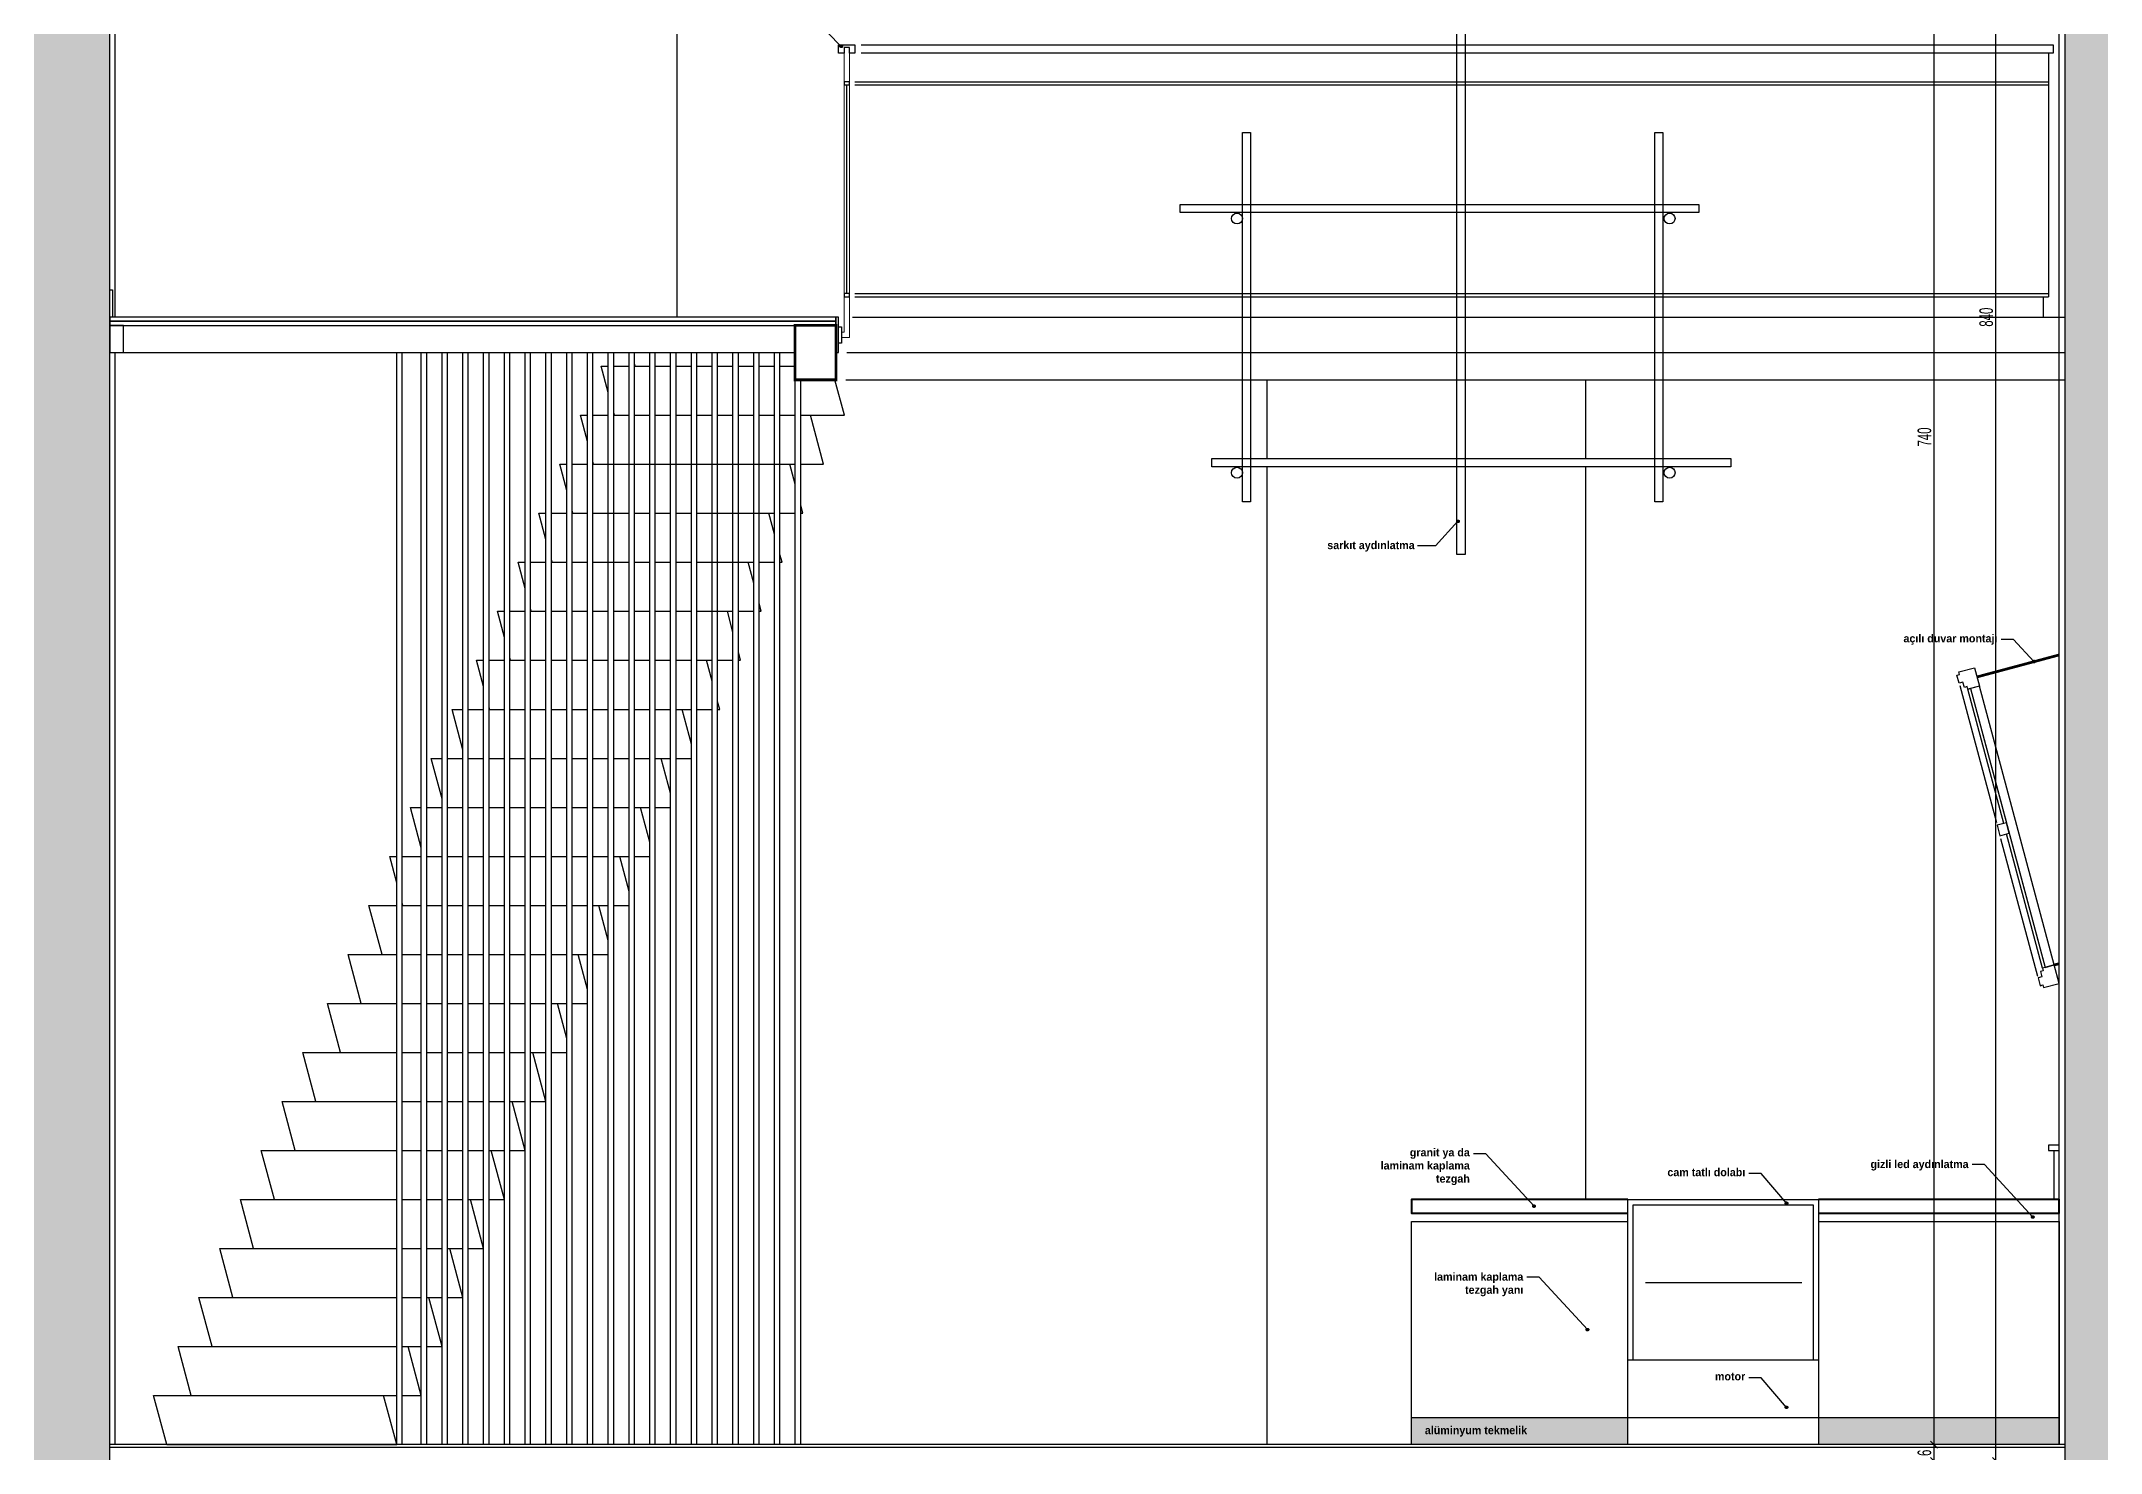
# Model space of a CAD drawing. Header units: millimetres. Extents: x 933584 to 974011, y 4545988 to 4553664.
# Drawn here: x 944203 to 944958, y 4547022 to 4547540 of the extents above; entities that cross this region are included whole.
import ezdxf

# ---------------------------------------------------------------- set-up
doc = ezdxf.new("R2010")
doc.units = ezdxf.units.MM
doc.header["$PDMODE"] = 35
for name, pattern in [('( Hidden )', [0.375, 0.25, -0.125]), ('568_AVN_KES_01$0$HIDDEN', [0.375, 0.25, -0.125]), ('HIDDEN', [9.525, 6.35, -3.175])]:
    doc.linetypes.add(name, pattern=pattern)
doc.layers.get('0').update_dxf_attribs({"color": 255})
doc.layers.get('Defpoints').update_dxf_attribs({"color": 8})
for name, color, linetype in [('0-DMS-50', 143, 'Continuous'), ('0-HSL-HTC', 253, 'Continuous'), ('0-HSL-HTC_200', 1, 'Continuous'), ('0-HSL-SLD', 252, 'Continuous'), ('0-LNS-SLN', 6, 'Continuous'), ('0-LNS-SPL', 13, '568_AVN_KES_01$0$HIDDEN'), ('0-LNS-VLF', 11, 'Continuous'), ('2-SPS-RCN', 2, 'Continuous'), ('2-SPS-STC', 3, 'Continuous')]:
    doc.layers.add(name, color=color, linetype=linetype)
doc.layers.add('2-SPS-IBW', color=5, linetype='Continuous', lineweight=40)
doc.layers.add('568_AVN_KES_01$0$2-SPS-ALC', color=3, linetype='Continuous', lineweight=13)
doc.styles.add('Century Gothic_B_3', font='GOTHICB.TTF', dxfattribs={"height": 4})
doc.styles.add('dim_romans_50', font='swissl.ttf', dxfattribs={"width": 0.6, "height": 5})
doc.dimstyles.new('ONK_dim 1_50', dxfattribs={"dimscale": 5, "dimtxt": 4, "dimasz": 0.5, "dimexe": 0.5, "dimexo": 0.5, "dimgap": 0.2, "dimtad": 1, "dimdec": 1, "dimrnd": 0.5, "dimzin": 9, "dimtxsty": 'dim_romans_50', "dimblk": 'OBLIQUE', "dimcen": 1, "dimclre": 256, "dimclrt": 256, "dimazin": 2, "dimtfac": 1, "dimtdec": 1, "dimtix": 1, "dimtmove": 2, "dimatfit": 3, "dimldrblk": 'OBLIQUE', "dimfxl": 3, "dimfxlon": 1, "dimarcsym": 0})

# ---------------------------------------------------------------- blocks, each defined once
blk = doc.blocks.new('_Oblique')
at = {"color": 0, "linetype": 'ByBlock', "lineweight": -2}
blk.add_line((-0.5, -0.5), (0.5, 0.5), dxfattribs=at)
blk = doc.blocks.new('*D3102')
at = {"layer": '0-DMS-50', "lineweight": -2}
for p, q in [((944934.93, 4547858.78), (944917.43, 4547858.78)), ((944934.93, 4547018.78), (944917.43, 4547018.78))]:
    blk.add_line(p, q, dxfattribs=at)
at = {"layer": '0-DMS-50', "color": 0, "lineweight": -2}
blk.add_line((944919.93, 4547018.78), (944919.93, 4547858.78), dxfattribs=at)
at = {"layer": 'Defpoints', "color": 0}
for p in [(944919.93, 4547858.78), (944945.23, 4547858.78), (944945.23, 4547018.78)]:
    blk.add_point(p, dxfattribs=at)
at = {"layer": '0-DMS-50', "color": 0, "linetype": 'ByBlock', "lineweight": -2, "xscale": 2.5, "yscale": 2.5, "zscale": 2.5}
for p, rotation in [((944919.93, 4547858.78), 90), ((944919.93, 4547018.78), 270)]:
    blk.add_blockref('_Oblique', p, dxfattribs=dict(at, rotation=rotation))
at = {"layer": '0-DMS-50', "insert": (944916.43, 4547438.78), "char_height": 5, "attachment_point": 5, "rotation": 90, "style": 'dim_romans_50'}
blk.add_mtext('840', dxfattribs=at)
blk = doc.blocks.new('*D3107')
at = {"layer": '0-DMS-50', "color": 0, "lineweight": -2}
blk.add_line((944897.25, 4547018.78), (944897.25, 4547024.78), dxfattribs=at)
at = {"layer": '0-DMS-50', "lineweight": -2}
for p, q in [((944899.75, 4547024.78), (944899.75, 4547024.78)), ((944899.75, 4547018.78), (944899.75, 4547018.78))]:
    blk.add_line(p, q, dxfattribs=at)
at = {"layer": 'Defpoints', "color": 0}
for p in [(944897.25, 4547024.78), (944897.25, 4547024.78), (944897.25, 4547018.78)]:
    blk.add_point(p, dxfattribs=at)
at = {"layer": '0-DMS-50', "color": 0, "linetype": 'ByBlock', "lineweight": -2, "xscale": 2.5, "yscale": 2.5, "zscale": 2.5}
for p, rotation in [((944897.25, 4547024.78), 90), ((944897.25, 4547018.78), 270)]:
    blk.add_blockref('_Oblique', p, dxfattribs=dict(at, rotation=rotation))
at = {"layer": '0-DMS-50', "insert": (944893.75, 4547021.78), "char_height": 5, "attachment_point": 5, "rotation": 90, "style": 'dim_romans_50'}
blk.add_mtext('6', dxfattribs=at)
blk = doc.blocks.new('*D3108')
at = {"layer": '0-DMS-50', "color": 0, "lineweight": -2}
blk.add_line((944897.25, 4547024.78), (944897.25, 4547764.78), dxfattribs=at)
at = {"layer": '0-DMS-50', "lineweight": -2}
for p, q in [((944899.75, 4547764.78), (944899.75, 4547764.78)), ((944899.75, 4547024.78), (944899.75, 4547024.78))]:
    blk.add_line(p, q, dxfattribs=at)
at = {"layer": 'Defpoints', "color": 0}
for p in [(944897.25, 4547764.78), (944897.25, 4547764.78), (944897.25, 4547024.78)]:
    blk.add_point(p, dxfattribs=at)
at = {"layer": '0-DMS-50', "color": 0, "linetype": 'ByBlock', "lineweight": -2, "xscale": 2.5, "yscale": 2.5, "zscale": 2.5}
for p, rotation in [((944897.25, 4547764.78), 90), ((944897.25, 4547024.78), 270)]:
    blk.add_blockref('_Oblique', p, dxfattribs=dict(at, rotation=rotation))
at = {"layer": '0-DMS-50', "insert": (944893.75, 4547394.78), "char_height": 5, "attachment_point": 5, "rotation": 90, "style": 'dim_romans_50'}
blk.add_mtext('740', dxfattribs=at)

msp = doc.modelspace()

# ---------------------------------------------------------------- hatches: boundary and pattern name
at = {"layer": '0-HSL-HTC'}
h = msp.add_hatch(dxfattribs=at)
h.set_pattern_fill('GOST_GLASS', color=256, scale=0.3)
h.set_pattern_definition([(45, (-24390.1832, -5190.9862), (2.5455844123, 0), [1.5, -2.1]), (45, (-24389.5468, -5190.9862), (2.5455844123, 0), [0.6, -3]), (45, (-24390.1832, -5190.3498), (2.5455844123, 0), [0.6, -3])])
h.paths.add_polyline_path([(944784.85, 4547024.78), (944705.47, 4547024.78), (944705.47, 4547034.78), (944784.85, 4547034.78)])
h.paths.add_polyline_path([(944854.85, 4547034.78), (944854.85, 4547024.78), (944943.23, 4547024.78), (944943.23, 4547034.78)])
at = {"layer": '0-HSL-HTC_200'}
h = msp.add_hatch(dxfattribs=at)
h.set_pattern_fill('ANSI33', color=256)
h.set_pattern_definition([(45, (946624.9096, 4556812.099), (-4.490128, 4.490128), []), (45, (946629.4, 4556812.099), (-4.490128, 4.490128), [3.175, -1.5875])])
h.paths.add_polyline_path([(945005.32, 4546594.78), (945005.32, 4546998.78), (945169.34, 4546998.78), (945169.34, 4547018.78), (945005.32, 4547018.78), (945005.32, 4547838.78), (945169.34, 4547838.78), (945169.34, 4547858.78), (943447.39, 4547858.78), (943447.39, 4547838.78), (943626.3, 4547838.78), (943626.3, 4547788.78), (943686.3, 4547788.78), (943686.3, 4547838.78), (944174.6, 4547838.78), (944174.6, 4547018.78), (943447.39, 4547018.78), (943447.39, 4546998.78), (943626.3, 4546998.78), (943626.3, 4546948.78), (943686.3, 4546948.78), (943686.3, 4546998.78), (944174.6, 4546998.78), (944174.6, 4546594.78), (943447.39, 4546594.78), (943447.39, 4546574.78), (943626.3, 4546574.78), (943626.3, 4546524.78), (943686.3, 4546524.78), (943686.3, 4546574.78), (944174.6, 4546574.78), (944174.6, 4546483.85), (944227.66, 4546483.85), (944227.66, 4546574.78), (944945.23, 4546574.78), (944945.23, 4546483.85), (945005.32, 4546483.85), (945005.32, 4546574.78), (945169.34, 4546574.78), (945169.34, 4546594.78)])
h.paths.add_polyline_path([(944945.23, 4546998.78), (944227.66, 4546998.78), (944227.66, 4546594.78), (944945.23, 4546594.78)], flags=16)
h.paths.add_polyline_path([(944227.66, 4547838.78), (944945.23, 4547838.78), (944945.23, 4547018.78), (944227.66, 4547018.78)], flags=16)
at = {"layer": '0-LNS-VLF', "linetype": 'HIDDEN', "ltscale": 0.5}
h = msp.add_hatch(color=256, dxfattribs=at)
h.dxf.hatch_style = 1
edge = h.paths.add_edge_path()
edge.add_arc((944496.14, 4547538.23), 0.467, 0, 360)
h = msp.add_hatch(color=256, dxfattribs=at)
h.dxf.hatch_style = 1
edge = h.paths.add_edge_path()
edge.add_arc((944496.18, 4547538.23), 0.467, 0, 360)
h = msp.add_hatch(color=256, dxfattribs=at)
h.dxf.hatch_style = 1
edge = h.paths.add_edge_path()
edge.add_arc((944722.52, 4547363.83), 0.467, 0, 360)
h = msp.add_hatch(color=256, dxfattribs=at)
h.dxf.hatch_style = 1
edge = h.paths.add_edge_path()
edge.add_arc((944933.94, 4547312.33), 0.467, 0, 360)
h = msp.add_hatch(color=256, dxfattribs=at)
h.dxf.hatch_style = 1
edge = h.paths.add_edge_path()
edge.add_arc((944843.11, 4547113.43), 0.467, 0, 360)
h = msp.add_hatch(color=256, dxfattribs=at)
h.dxf.hatch_style = 1
edge = h.paths.add_edge_path()
edge.add_arc((944750.43, 4547112.35), 0.467, 0, 360)
h = msp.add_hatch(color=256, dxfattribs=at)
h.dxf.hatch_style = 1
edge = h.paths.add_edge_path()
edge.add_arc((944933.5, 4547108.36), 0.467, 0, 360)
h = msp.add_hatch(color=256, dxfattribs=at)
h.dxf.hatch_style = 1
edge = h.paths.add_edge_path()
edge.add_arc((944770.05, 4547067.02), 0.467, 0, 360)
h = msp.add_hatch(color=256, dxfattribs=at)
h.dxf.hatch_style = 1
edge = h.paths.add_edge_path()
edge.add_arc((944843.11, 4547038.48), 0.467, 0, 360)

# ---------------------------------------------------------------- linework, layer by layer
at = {"layer": '0-DMS-50'}
for points in [[(944725.11, 4547838.78), (944725.11, 4547351.63), (944722.11, 4547351.63), (944722.11, 4547838.78)], [(944643.42, 4547506.55), (944646.42, 4547506.55), (944646.42, 4547370.92), (944643.42, 4547370.92), (944643.42, 4547506.55)], [(944794.75, 4547506.55), (944797.75, 4547506.55), (944797.75, 4547370.92), (944794.75, 4547370.92), (944794.75, 4547506.55)], [(944810.94, 4547480.18), (944810.94, 4547477.18), (944620.55, 4547477.18), (944620.55, 4547480.18), (944810.94, 4547480.18)], [(944332.99, 4547024.78), (944332.99, 4547425.78)], [(944334.99, 4547024.78), (944334.99, 4547425.78)], [(944342.01, 4547024.78), (944342.01, 4547425.78)], [(944344.01, 4547024.78), (944344.01, 4547425.78)], [(944349.63, 4547024.78), (944349.63, 4547425.78)], [(944351.63, 4547024.78), (944351.63, 4547425.78)], [(944357.26, 4547024.78), (944357.26, 4547425.78)], [(944359.26, 4547024.78), (944359.26, 4547425.78)], [(944364.89, 4547024.78), (944364.89, 4547425.78)], [(944364.89, 4547024.78), (944364.89, 4547425.78)], [(944366.89, 4547024.78), (944366.89, 4547425.78)], [(944366.89, 4547024.78), (944366.89, 4547425.78)], [(944372.51, 4547024.78), (944372.51, 4547425.78)], [(944374.51, 4547024.78), (944374.51, 4547425.78)], [(944380.14, 4547024.78), (944380.14, 4547425.78)], [(944382.14, 4547024.78), (944382.14, 4547425.78)], [(944387.76, 4547024.78), (944387.76, 4547425.78)], [(944389.76, 4547024.78), (944389.76, 4547425.78)], [(944395.39, 4547024.78), (944395.39, 4547425.78)], [(944397.39, 4547024.78), (944397.39, 4547425.78)], [(944403.02, 4547024.78), (944403.02, 4547425.78)], [(944405.02, 4547024.78), (944405.02, 4547425.78)], [(944410.64, 4547024.78), (944410.64, 4547425.78)], [(944412.64, 4547024.78), (944412.64, 4547425.78)], [(944418.27, 4547024.78), (944418.27, 4547425.78)], [(944418.27, 4547024.78), (944418.27, 4547425.78)], [(944420.27, 4547024.78), (944420.27, 4547425.78)], [(944420.27, 4547024.78), (944420.27, 4547425.78)], [(944425.89, 4547024.78), (944425.89, 4547425.78)], [(944427.89, 4547024.78), (944427.89, 4547425.78)], [(944433.52, 4547024.78), (944433.52, 4547425.78)], [(944435.52, 4547024.78), (944435.52, 4547425.78)], [(944441.15, 4547024.78), (944441.15, 4547425.78)], [(944443.15, 4547024.78), (944443.15, 4547425.78)], [(944448.77, 4547024.78), (944448.77, 4547425.78)], [(944450.77, 4547024.78), (944450.77, 4547425.78)], [(944456.4, 4547024.78), (944456.4, 4547425.78)], [(944458.4, 4547024.78), (944458.4, 4547425.78)], [(944464.02, 4547024.78), (944464.02, 4547425.78)], [(944466.02, 4547024.78), (944466.02, 4547425.78)], [(944471.65, 4547024.78), (944471.65, 4547425.78)], [(944471.65, 4547024.78), (944471.65, 4547425.78)], [(944473.65, 4547024.78), (944473.65, 4547425.78)], [(944473.65, 4547024.78), (944473.65, 4547425.78)], [(944479.28, 4547024.78), (944479.19, 4547415.78)], [(944481.28, 4547024.78), (944481.28, 4547415.78)], [(944822.63, 4547386.83), (944822.63, 4547383.83), (944632.23, 4547383.83), (944632.23, 4547386.83), (944822.63, 4547386.83)], [(944906.67, 4547303.52), (944920.16, 4547253.2)], [(944921.71, 4547247.4), (944935.27, 4547196.79)], [(944943.23, 4547134.78), (944939.23, 4547134.78), (944939.23, 4547132.78), (944943.23, 4547132.78)], [(944941.23, 4547132.78), (944941.23, 4547114.78)]]:
    msp.add_lwpolyline(points, dxfattribs=at)
at = {"layer": '0-DMS-50', "const_width": 1}
for points in [[(944913.07, 4547306.69), (944943.23, 4547314.77)], [(944941.41, 4547200.92), (944943.23, 4547201.41)]]:
    msp.add_lwpolyline(points, dxfattribs=at)
at = {"layer": '0-DMS-50'}
for points in [[(944909.63, 4547302.14), (944910.6, 4547302.4), (944923.8, 4547253.14), (944922.83, 4547252.88)], [(944923.87, 4547249.02), (944924.83, 4547249.28), (944938.03, 4547200.01), (944937.07, 4547199.76)]]:
    msp.add_lwpolyline(points, close=True, dxfattribs=at)
for centre in [(944641.42, 4547475.01), (944800.19, 4547475.01), (944641.42, 4547381.66), (944800.19, 4547381.66)]:
    msp.add_circle(centre, 2, dxfattribs=at)
at = {"layer": '0-HSL-SLD'}
for points in [[(944435.9, 4547438.78), (944435.9, 4547838.78)], [(944503.51, 4547538.78), (944941.03, 4547538.78), (944941.03, 4547535.78), (944503.51, 4547535.78)], [(944939.29, 4547535.78), (944939.29, 4547446.26)], [(944501.19, 4547525.2), (944939.29, 4547525.2)], [(944501.19, 4547524.05), (944939.29, 4547524.05)], [(944501.19, 4547447.42), (944939.29, 4547447.42)], [(944501.19, 4547446.26), (944939.29, 4547446.26)], [(944937.27, 4547446.26), (944937.27, 4547438.78)], [(944500.3, 4547438.78), (944945.23, 4547438.78)], [(944498.24, 4547425.78), (944945.23, 4547425.78)], [(944497.84, 4547415.78), (944945.23, 4547415.78)], [(944652.32, 4547415.78), (944652.32, 4547386.83)], [(944769.32, 4547415.78), (944769.32, 4547386.83)], [(944652.32, 4547383.83), (944652.32, 4547024.78)], [(944769.32, 4547383.83), (944769.32, 4547114.78)]]:
    msp.add_lwpolyline(points, dxfattribs=at)
at = {"layer": '0-LNS-SLN'}
for points in [[(944497.19, 4547537.78), (944497.19, 4547535.78), (944495.19, 4547535.78), (944495.19, 4547538.78), (944498.19, 4547538.78), (944501.19, 4547538.78), (944501.19, 4547535.78), (944499.19, 4547535.78), (944499.19, 4547537.78), (944497.19, 4547537.78)], [(944497.19, 4547524.05), (944499.19, 4547524.05), (944499.19, 4547525.2), (944497.19, 4547525.2)], [(944497.19, 4547446.26), (944499.19, 4547446.26), (944499.19, 4547447.42), (944497.19, 4547447.42)], [(944495.19, 4547432.28), (944495.19, 4547435.28), (944496.19, 4547435.28), (944496.19, 4547429.28), (944495.19, 4547429.28)], [(944906.63, 4547307.55), (944906.37, 4547308.52), (944912.17, 4547310.07), (944913.98, 4547303.31), (944909.63, 4547302.14), (944909.37, 4547303.11), (944908.41, 4547302.85), (944907.89, 4547304.78), (944906.44, 4547304.39), (944905.66, 4547307.29)], [(944938.03, 4547200.01), (944941.41, 4547200.92), (944913.98, 4547303.31), (944910.6, 4547302.4)], [(944924.32, 4547251.21), (944923.8, 4547253.14), (944920.42, 4547252.23), (944921.45, 4547248.37), (944924.83, 4547249.28)], [(944937.17, 4547193.57), (944937.43, 4547192.61), (944943.23, 4547194.16), (944941.41, 4547200.92), (944937.07, 4547199.76), (944937.33, 4547198.79), (944936.36, 4547198.53), (944936.88, 4547196.6), (944935.43, 4547196.21), (944936.2, 4547193.31)], [(944784.85, 4547114.78), (944854.85, 4547114.78), (944854.85, 4547024.78), (944784.85, 4547024.78)]]:
    msp.add_lwpolyline(points, close=True, dxfattribs=at)
at = {"layer": '0-LNS-SLN', "linetype": '( Hidden )', "ltscale": 10, "const_width": 0.5}
msp.add_lwpolyline([(944498.19, 4547524.05), (944498.19, 4547447.42)], dxfattribs=at)
at = {"layer": '0-LNS-SLN'}
for points in [[(944410.64, 4547411.13), (944408.06, 4547420.78), (944410.64, 4547420.78)], [(944412.64, 4547420.78), (944418.27, 4547420.78)], [(944420.51, 4547420.78), (944420.27, 4547421.67)], [(944420.27, 4547420.78), (944425.89, 4547420.78)], [(944420.51, 4547420.78), (944425.89, 4547420.78)], [(944427.89, 4547420.78), (944433.52, 4547420.78)], [(944427.89, 4547420.78), (944433.52, 4547420.78)], [(944435.52, 4547420.78), (944441.15, 4547420.78)], [(944435.52, 4547420.78), (944441.15, 4547420.78)], [(944443.15, 4547420.78), (944448.77, 4547420.78)], [(944443.15, 4547420.78), (944448.77, 4547420.78)], [(944450.77, 4547420.78), (944456.4, 4547420.78)], [(944450.77, 4547420.78), (944456.4, 4547420.78)], [(944458.4, 4547420.78), (944464.02, 4547420.78)], [(944458.4, 4547420.78), (944464.02, 4547420.78)], [(944466.02, 4547420.78), (944471.65, 4547420.78)], [(944466.02, 4547420.78), (944471.65, 4547420.78)], [(944473.65, 4547420.78), (944479.19, 4547420.78)], [(944473.65, 4547420.78), (944479.19, 4547420.78)], [(944497.3, 4547402.78), (944493.82, 4547415.78)], [(944403.02, 4547393.13), (944400.43, 4547402.78), (944403.02, 4547402.78)], [(944405.02, 4547402.78), (944410.64, 4547402.78)], [(944412.88, 4547402.78), (944412.64, 4547403.67)], [(944412.64, 4547402.78), (944418.27, 4547402.78)], [(944412.88, 4547402.78), (944418.27, 4547402.78)], [(944420.27, 4547402.78), (944425.89, 4547402.78)], [(944420.27, 4547402.78), (944425.89, 4547402.78)], [(944427.89, 4547402.78), (944433.52, 4547402.78)], [(944427.89, 4547402.78), (944433.52, 4547402.78)], [(944435.52, 4547402.78), (944441.15, 4547402.78)], [(944435.52, 4547402.78), (944441.15, 4547402.78)], [(944443.15, 4547402.78), (944448.77, 4547402.78)], [(944443.15, 4547402.78), (944448.77, 4547402.78)], [(944450.77, 4547402.78), (944456.4, 4547402.78)], [(944450.77, 4547402.78), (944456.4, 4547402.78)], [(944458.4, 4547402.78), (944464.02, 4547402.78)], [(944458.4, 4547402.78), (944464.02, 4547402.78)], [(944466.02, 4547402.78), (944471.65, 4547402.78)], [(944466.02, 4547402.78), (944471.65, 4547402.78)], [(944473.65, 4547402.78), (944479.19, 4547402.78)], [(944473.65, 4547402.78), (944479.19, 4547402.78)], [(944481.28, 4547402.78), (944497.3, 4547402.78)], [(944481.28, 4547402.78), (944484.85, 4547402.78)], [(944489.68, 4547384.78), (944484.85, 4547402.78)], [(944395.39, 4547375.13), (944392.81, 4547384.78), (944395.39, 4547384.78)], [(944397.39, 4547384.78), (944403.02, 4547384.78)], [(944405.25, 4547384.78), (944405.02, 4547385.67)], [(944405.02, 4547384.78), (944477.23, 4547384.78)], [(944405.25, 4547384.78), (944410.64, 4547384.78)], [(944412.64, 4547384.78), (944418.27, 4547384.78)], [(944420.27, 4547384.78), (944425.89, 4547384.78)], [(944427.89, 4547384.78), (944433.52, 4547384.78)], [(944435.52, 4547384.78), (944441.15, 4547384.78)], [(944443.15, 4547384.78), (944448.77, 4547384.78)], [(944450.77, 4547384.78), (944456.4, 4547384.78)], [(944458.4, 4547384.78), (944464.02, 4547384.78)], [(944466.02, 4547384.78), (944471.65, 4547384.78)], [(944473.65, 4547384.78), (944479.19, 4547384.78)], [(944479.19, 4547377.43), (944477.23, 4547384.78)], [(944481.28, 4547384.78), (944489.68, 4547384.78)], [(944387.76, 4547357.13), (944385.18, 4547366.78), (944387.76, 4547366.78)], [(944389.76, 4547366.78), (944395.39, 4547366.78)], [(944397.63, 4547366.78), (944397.39, 4547367.67)], [(944397.39, 4547366.78), (944403.02, 4547366.78)], [(944397.63, 4547366.78), (944403.02, 4547366.78)], [(944405.02, 4547366.78), (944410.64, 4547366.78)], [(944405.02, 4547366.78), (944418.27, 4547366.78)], [(944412.64, 4547366.78), (944418.27, 4547366.78)], [(944420.27, 4547366.78), (944425.89, 4547366.78)], [(944420.27, 4547366.78), (944425.89, 4547366.78)], [(944427.89, 4547366.78), (944433.52, 4547366.78)], [(944427.89, 4547366.78), (944433.52, 4547366.78)], [(944435.52, 4547366.78), (944441.15, 4547366.78)], [(944435.52, 4547366.78), (944441.15, 4547366.78)], [(944443.15, 4547366.78), (944448.77, 4547366.78)], [(944443.15, 4547366.78), (944469.6, 4547366.78)], [(944450.77, 4547366.78), (944456.4, 4547366.78)], [(944458.4, 4547366.78), (944464.02, 4547366.78)], [(944466.02, 4547366.78), (944471.65, 4547366.78)], [(944471.65, 4547359.13), (944469.6, 4547366.78)], [(944473.65, 4547366.78), (944479.2, 4547366.78)], [(944482.05, 4547366.78), (944481.28, 4547369.66)], [(944481.28, 4547366.78), (944482.05, 4547366.78)], [(944380.14, 4547339.13), (944377.55, 4547348.78), (944380.14, 4547348.78)], [(944382.14, 4547348.78), (944387.76, 4547348.78)], [(944390, 4547348.78), (944389.76, 4547349.67)], [(944389.76, 4547348.78), (944395.39, 4547348.78)], [(944390, 4547348.78), (944395.39, 4547348.78)], [(944397.39, 4547348.78), (944403.02, 4547348.78)], [(944397.39, 4547348.78), (944403.02, 4547348.78)], [(944405.02, 4547348.78), (944418.27, 4547348.78)], [(944405.02, 4547348.78), (944418.27, 4547348.78)], [(944420.27, 4547348.78), (944425.89, 4547348.78)], [(944420.27, 4547348.78), (944425.89, 4547348.78)], [(944427.89, 4547348.78), (944433.52, 4547348.78)], [(944427.89, 4547348.78), (944433.52, 4547348.78)], [(944435.52, 4547348.78), (944441.15, 4547348.78)], [(944435.52, 4547348.78), (944441.15, 4547348.78)], [(944443.15, 4547348.78), (944448.77, 4547348.78)], [(944443.15, 4547348.78), (944461.97, 4547348.78)], [(944450.77, 4547348.78), (944456.4, 4547348.78)], [(944458.4, 4547348.78), (944464.02, 4547348.78)], [(944464.02, 4547341.13), (944461.97, 4547348.78)], [(944466.02, 4547348.78), (944471.65, 4547348.78)], [(944474.42, 4547348.78), (944473.65, 4547351.66)], [(944473.65, 4547348.78), (944474.42, 4547348.78)], [(944466.8, 4547330.78), (944466.02, 4547333.66)], [(944372.51, 4547321.13), (944369.93, 4547330.78), (944372.51, 4547330.78)], [(944374.51, 4547330.78), (944380.14, 4547330.78)], [(944382.38, 4547330.78), (944382.14, 4547331.67)], [(944382.14, 4547330.78), (944387.76, 4547330.78)], [(944382.38, 4547330.78), (944387.76, 4547330.78)], [(944389.76, 4547330.78), (944395.39, 4547330.78)], [(944389.76, 4547330.78), (944395.39, 4547330.78)], [(944397.39, 4547330.78), (944403.02, 4547330.78)], [(944397.39, 4547330.78), (944403.02, 4547330.78)], [(944405.02, 4547330.78), (944410.64, 4547330.78)], [(944405.02, 4547330.78), (944410.64, 4547330.78)], [(944412.64, 4547330.78), (944418.27, 4547330.78)], [(944412.64, 4547330.78), (944418.27, 4547330.78)], [(944420.27, 4547330.78), (944425.89, 4547330.78)], [(944420.27, 4547330.78), (944425.89, 4547330.78)], [(944427.89, 4547330.78), (944433.52, 4547330.78)], [(944427.89, 4547330.78), (944433.52, 4547330.78)], [(944435.52, 4547330.78), (944441.15, 4547330.78)], [(944435.52, 4547330.78), (944441.15, 4547330.78)], [(944443.15, 4547330.78), (944456.4, 4547330.78)], [(944443.15, 4547330.78), (944454.35, 4547330.78)], [(944456.4, 4547323.13), (944454.35, 4547330.78)], [(944458.4, 4547330.78), (944464.02, 4547330.78)], [(944466.02, 4547330.78), (944466.8, 4547330.78)], [(944364.89, 4547303.13), (944362.3, 4547312.78), (944364.89, 4547312.78)], [(944366.89, 4547312.78), (944372.51, 4547312.78)], [(944374.75, 4547312.78), (944374.51, 4547313.67)], [(944374.51, 4547312.78), (944380.14, 4547312.78)], [(944374.75, 4547312.78), (944380.14, 4547312.78)], [(944382.14, 4547312.78), (944387.76, 4547312.78)], [(944382.14, 4547312.78), (944387.76, 4547312.78)], [(944389.76, 4547312.78), (944395.39, 4547312.78)], [(944389.76, 4547312.78), (944395.39, 4547312.78)], [(944397.39, 4547312.78), (944403.02, 4547312.78)], [(944397.39, 4547312.78), (944403.02, 4547312.78)], [(944405.02, 4547312.78), (944410.64, 4547312.78)], [(944405.02, 4547312.78), (944410.64, 4547312.78)], [(944412.64, 4547312.78), (944418.27, 4547312.78)], [(944412.64, 4547312.78), (944418.27, 4547312.78)], [(944420.27, 4547312.78), (944425.89, 4547312.78)], [(944420.27, 4547312.78), (944425.89, 4547312.78)], [(944427.89, 4547312.78), (944433.52, 4547312.78)], [(944427.89, 4547312.78), (944433.52, 4547312.78)], [(944435.52, 4547312.78), (944441.15, 4547312.78)], [(944435.52, 4547312.78), (944441.15, 4547312.78)], [(944443.15, 4547312.78), (944448.77, 4547312.78)], [(944443.15, 4547312.78), (944446.72, 4547312.78)], [(944448.77, 4547305.13), (944446.72, 4547312.78)], [(944450.77, 4547312.78), (944456.4, 4547312.78)], [(944459.17, 4547312.78), (944458.4, 4547315.66)], [(944458.4, 4547312.78), (944459.17, 4547312.78)], [(944367.12, 4547294.78), (944366.89, 4547295.67)], [(944451.55, 4547294.78), (944450.77, 4547297.66)], [(944357.26, 4547279.96), (944353.29, 4547294.78), (944357.26, 4547294.78)], [(944359.26, 4547294.78), (944364.89, 4547294.78)], [(944366.89, 4547294.78), (944372.51, 4547294.78)], [(944367.12, 4547294.78), (944372.51, 4547294.78)], [(944374.51, 4547294.78), (944380.14, 4547294.78)], [(944374.51, 4547294.78), (944380.14, 4547294.78)], [(944382.14, 4547294.78), (944387.76, 4547294.78)], [(944382.14, 4547294.78), (944387.76, 4547294.78)], [(944389.76, 4547294.78), (944395.39, 4547294.78)], [(944389.76, 4547294.78), (944395.39, 4547294.78)], [(944397.39, 4547294.78), (944403.02, 4547294.78)], [(944397.39, 4547294.78), (944403.02, 4547294.78)], [(944405.02, 4547294.78), (944410.64, 4547294.78)], [(944405.02, 4547294.78), (944410.64, 4547294.78)], [(944412.64, 4547294.78), (944418.27, 4547294.78)], [(944412.64, 4547294.78), (944418.27, 4547294.78)], [(944420.27, 4547294.78), (944425.89, 4547294.78)], [(944420.27, 4547294.78), (944425.89, 4547294.78)], [(944427.89, 4547294.78), (944433.52, 4547294.78)], [(944427.89, 4547294.78), (944433.52, 4547294.78)], [(944435.52, 4547294.78), (944441.15, 4547294.78)], [(944435.52, 4547294.78), (944437.71, 4547294.78)], [(944441.15, 4547281.95), (944437.71, 4547294.78)], [(944443.15, 4547294.78), (944448.77, 4547294.78)], [(944450.77, 4547294.78), (944451.55, 4547294.78)], [(944349.63, 4547261.96), (944345.66, 4547276.78), (944349.63, 4547276.78)], [(944351.63, 4547276.78), (944357.26, 4547276.78)], [(944359.26, 4547276.78), (944364.89, 4547276.78)], [(944359.26, 4547276.78), (944364.89, 4547276.78)], [(944366.89, 4547276.78), (944372.51, 4547276.78)], [(944366.89, 4547276.78), (944372.51, 4547276.78)], [(944374.51, 4547276.78), (944380.14, 4547276.78)], [(944374.51, 4547276.78), (944380.14, 4547276.78)], [(944382.14, 4547276.78), (944387.76, 4547276.78)], [(944382.14, 4547276.78), (944387.76, 4547276.78)], [(944389.76, 4547276.78), (944395.39, 4547276.78)], [(944389.76, 4547276.78), (944395.39, 4547276.78)], [(944397.39, 4547276.78), (944403.02, 4547276.78)], [(944397.39, 4547276.78), (944403.02, 4547276.78)], [(944405.02, 4547276.78), (944410.64, 4547276.78)], [(944405.02, 4547276.78), (944410.64, 4547276.78)], [(944412.64, 4547276.78), (944418.27, 4547276.78)], [(944412.64, 4547276.78), (944418.27, 4547276.78)], [(944420.27, 4547276.78), (944425.89, 4547276.78)], [(944420.27, 4547276.78), (944425.89, 4547276.78)], [(944427.89, 4547276.78), (944433.52, 4547276.78)], [(944427.89, 4547276.78), (944430.08, 4547276.78)], [(944433.52, 4547263.95), (944430.08, 4547276.78)], [(944435.52, 4547276.78), (944441.15, 4547276.78)], [(944342.01, 4547243.96), (944338.04, 4547258.78), (944342.01, 4547258.78)], [(944344.01, 4547258.78), (944349.63, 4547258.78)], [(944351.63, 4547258.78), (944357.26, 4547258.78)], [(944351.63, 4547258.78), (944357.26, 4547258.78)], [(944359.26, 4547258.78), (944364.89, 4547258.78)], [(944359.26, 4547258.78), (944364.89, 4547258.78)], [(944366.89, 4547258.78), (944372.51, 4547258.78)], [(944366.89, 4547258.78), (944372.51, 4547258.78)], [(944374.51, 4547258.78), (944380.14, 4547258.78)], [(944374.51, 4547258.78), (944380.14, 4547258.78)], [(944382.14, 4547258.78), (944387.76, 4547258.78)], [(944382.14, 4547258.78), (944387.76, 4547258.78)], [(944389.76, 4547258.78), (944395.39, 4547258.78)], [(944389.76, 4547258.78), (944395.39, 4547258.78)], [(944397.39, 4547258.78), (944403.02, 4547258.78)], [(944397.39, 4547258.78), (944403.02, 4547258.78)], [(944405.02, 4547258.78), (944410.64, 4547258.78)], [(944405.02, 4547258.78), (944410.64, 4547258.78)], [(944412.64, 4547258.78), (944418.27, 4547258.78)], [(944412.64, 4547258.78), (944418.27, 4547258.78)], [(944420.27, 4547258.78), (944425.89, 4547258.78)], [(944420.27, 4547258.78), (944422.46, 4547258.78)], [(944425.89, 4547245.95), (944422.46, 4547258.78)], [(944427.89, 4547258.78), (944433.52, 4547258.78)], [(944332.99, 4547231.13), (944330.41, 4547240.78), (944332.99, 4547240.78)], [(944334.99, 4547240.78), (944342.01, 4547240.78)], [(944344.01, 4547240.78), (944349.63, 4547240.78)], [(944344.01, 4547240.78), (944349.63, 4547240.78)], [(944351.63, 4547240.78), (944357.26, 4547240.78)], [(944351.63, 4547240.78), (944357.26, 4547240.78)], [(944359.26, 4547240.78), (944364.89, 4547240.78)], [(944359.26, 4547240.78), (944364.89, 4547240.78)], [(944366.89, 4547240.78), (944372.51, 4547240.78)], [(944366.89, 4547240.78), (944372.51, 4547240.78)], [(944374.51, 4547240.78), (944380.14, 4547240.78)], [(944374.51, 4547240.78), (944380.14, 4547240.78)], [(944382.14, 4547240.78), (944387.76, 4547240.78)], [(944382.14, 4547240.78), (944387.76, 4547240.78)], [(944389.76, 4547240.78), (944395.39, 4547240.78)], [(944389.76, 4547240.78), (944395.39, 4547240.78)], [(944397.39, 4547240.78), (944403.02, 4547240.78)], [(944397.39, 4547240.78), (944403.02, 4547240.78)], [(944405.02, 4547240.78), (944410.64, 4547240.78)], [(944405.02, 4547240.78), (944410.64, 4547240.78)], [(944412.64, 4547240.78), (944418.27, 4547240.78)], [(944412.64, 4547240.78), (944414.83, 4547240.78)], [(944418.27, 4547227.95), (944414.83, 4547240.78)], [(944420.27, 4547240.78), (944425.89, 4547240.78)], [(944327.61, 4547204.78), (944322.78, 4547222.78), (944332.99, 4547222.78)], [(944335.23, 4547222.78), (944334.99, 4547223.67)], [(944334.99, 4547222.78), (944342.01, 4547222.78)], [(944335.23, 4547222.78), (944342.01, 4547222.78)], [(944344.01, 4547222.78), (944349.63, 4547222.78)], [(944344.01, 4547222.78), (944349.63, 4547222.78)], [(944351.63, 4547222.78), (944357.26, 4547222.78)], [(944351.63, 4547222.78), (944357.26, 4547222.78)], [(944359.26, 4547222.78), (944364.89, 4547222.78)], [(944359.26, 4547222.78), (944364.89, 4547222.78)], [(944366.89, 4547222.78), (944372.51, 4547222.78)], [(944366.89, 4547222.78), (944372.51, 4547222.78)], [(944374.51, 4547222.78), (944380.14, 4547222.78)], [(944374.51, 4547222.78), (944380.14, 4547222.78)], [(944382.14, 4547222.78), (944387.76, 4547222.78)], [(944382.14, 4547222.78), (944387.76, 4547222.78)], [(944389.76, 4547222.78), (944395.39, 4547222.78)], [(944389.76, 4547222.78), (944395.39, 4547222.78)], [(944397.39, 4547222.78), (944403.02, 4547222.78)], [(944397.39, 4547222.78), (944403.02, 4547222.78)], [(944405.02, 4547222.78), (944410.64, 4547222.78)], [(944405.02, 4547222.78), (944407.21, 4547222.78)], [(944410.64, 4547209.95), (944407.21, 4547222.78)], [(944412.64, 4547222.78), (944418.27, 4547222.78)], [(944319.98, 4547186.78), (944315.16, 4547204.78), (944332.99, 4547204.78)], [(944327.61, 4547204.78), (944332.99, 4547204.78)], [(944334.99, 4547204.78), (944342.01, 4547204.78)], [(944334.99, 4547204.78), (944342.01, 4547204.78)], [(944344.01, 4547204.78), (944349.63, 4547204.78)], [(944344.01, 4547204.78), (944349.63, 4547204.78)], [(944351.63, 4547204.78), (944357.26, 4547204.78)], [(944351.63, 4547204.78), (944357.26, 4547204.78)], [(944359.26, 4547204.78), (944364.89, 4547204.78)], [(944359.26, 4547204.78), (944364.89, 4547204.78)], [(944366.89, 4547204.78), (944372.51, 4547204.78)], [(944366.89, 4547204.78), (944372.51, 4547204.78)], [(944374.51, 4547204.78), (944380.14, 4547204.78)], [(944374.51, 4547204.78), (944380.14, 4547204.78)], [(944382.14, 4547204.78), (944387.76, 4547204.78)], [(944382.14, 4547204.78), (944387.76, 4547204.78)], [(944389.76, 4547204.78), (944395.39, 4547204.78)], [(944389.76, 4547204.78), (944395.39, 4547204.78)], [(944397.39, 4547204.78), (944403.02, 4547204.78)], [(944397.39, 4547204.78), (944399.58, 4547204.78)], [(944403.02, 4547191.95), (944399.58, 4547204.78)], [(944405.02, 4547204.78), (944410.64, 4547204.78)], [(944312.36, 4547168.78), (944307.53, 4547186.78), (944332.99, 4547186.78)], [(944319.98, 4547186.78), (944332.99, 4547186.78)], [(944334.99, 4547186.78), (944342.01, 4547186.78)], [(944334.99, 4547186.78), (944342.01, 4547186.78)], [(944344.01, 4547186.78), (944349.63, 4547186.78)], [(944344.01, 4547186.78), (944349.63, 4547186.78)], [(944351.63, 4547186.78), (944357.26, 4547186.78)], [(944351.63, 4547186.78), (944357.26, 4547186.78)], [(944359.26, 4547186.78), (944364.89, 4547186.78)], [(944359.26, 4547186.78), (944364.89, 4547186.78)], [(944366.89, 4547186.78), (944372.51, 4547186.78)], [(944366.89, 4547186.78), (944372.51, 4547186.78)], [(944374.51, 4547186.78), (944380.14, 4547186.78)], [(944374.51, 4547186.78), (944380.14, 4547186.78)], [(944382.14, 4547186.78), (944387.76, 4547186.78)], [(944382.14, 4547186.78), (944387.76, 4547186.78)], [(944389.76, 4547186.78), (944395.39, 4547186.78)], [(944389.76, 4547186.78), (944391.95, 4547186.78)], [(944395.39, 4547173.95), (944391.95, 4547186.78)], [(944397.39, 4547186.78), (944403.02, 4547186.78)], [(944303.34, 4547150.78), (944298.52, 4547168.78), (944332.99, 4547168.78)], [(944312.36, 4547168.78), (944332.99, 4547168.78)], [(944334.99, 4547168.78), (944342.01, 4547168.78)], [(944334.99, 4547168.78), (944342.01, 4547168.78)], [(944344.01, 4547168.78), (944349.63, 4547168.78)], [(944344.01, 4547168.78), (944349.63, 4547168.78)], [(944351.63, 4547168.78), (944357.26, 4547168.78)], [(944351.63, 4547168.78), (944357.26, 4547168.78)], [(944359.26, 4547168.78), (944364.89, 4547168.78)], [(944359.26, 4547168.78), (944364.89, 4547168.78)], [(944366.89, 4547168.78), (944372.51, 4547168.78)], [(944366.89, 4547168.78), (944372.51, 4547168.78)], [(944374.51, 4547168.78), (944380.14, 4547168.78)], [(944374.51, 4547168.78), (944380.14, 4547168.78)], [(944382.14, 4547168.78), (944387.76, 4547168.78)], [(944382.14, 4547168.78), (944382.94, 4547168.78)], [(944387.76, 4547150.78), (944382.94, 4547168.78)], [(944389.76, 4547168.78), (944395.39, 4547168.78)], [(944295.72, 4547132.78), (944290.89, 4547150.78), (944332.99, 4547150.78)], [(944303.34, 4547150.78), (944332.99, 4547150.78)], [(944334.99, 4547150.78), (944342.01, 4547150.78)], [(944334.99, 4547150.78), (944342.01, 4547150.78)], [(944344.01, 4547150.78), (944349.63, 4547150.78)], [(944344.01, 4547150.78), (944349.63, 4547150.78)], [(944351.63, 4547150.78), (944357.26, 4547150.78)], [(944351.63, 4547150.78), (944357.26, 4547150.78)], [(944359.26, 4547150.78), (944364.89, 4547150.78)], [(944359.26, 4547150.78), (944364.89, 4547150.78)], [(944366.89, 4547150.78), (944372.51, 4547150.78)], [(944366.89, 4547150.78), (944372.51, 4547150.78)], [(944374.51, 4547150.78), (944380.14, 4547150.78)], [(944374.51, 4547150.78), (944375.31, 4547150.78)], [(944380.14, 4547132.78), (944375.31, 4547150.78)], [(944382.14, 4547150.78), (944387.76, 4547150.78)], [(944288.09, 4547114.78), (944283.27, 4547132.78), (944332.99, 4547132.78)], [(944295.72, 4547132.78), (944332.99, 4547132.78)], [(944334.99, 4547132.78), (944342.01, 4547132.78)], [(944334.99, 4547132.78), (944342.01, 4547132.78)], [(944344.01, 4547132.78), (944349.63, 4547132.78)], [(944344.01, 4547132.78), (944349.63, 4547132.78)], [(944351.63, 4547132.78), (944357.26, 4547132.78)], [(944351.63, 4547132.78), (944357.26, 4547132.78)], [(944359.26, 4547132.78), (944364.89, 4547132.78)], [(944359.26, 4547132.78), (944364.89, 4547132.78)], [(944366.89, 4547132.78), (944372.51, 4547132.78)], [(944366.89, 4547132.78), (944367.69, 4547132.78)], [(944372.51, 4547114.78), (944367.69, 4547132.78)], [(944374.51, 4547132.78), (944380.14, 4547132.78)], [(944280.46, 4547096.78), (944275.64, 4547114.78), (944332.99, 4547114.78)], [(944288.09, 4547114.78), (944332.99, 4547114.78)], [(944334.99, 4547114.78), (944342.01, 4547114.78)], [(944334.99, 4547114.78), (944342.01, 4547114.78)], [(944344.01, 4547114.78), (944349.63, 4547114.78)], [(944344.01, 4547114.78), (944349.63, 4547114.78)], [(944351.63, 4547114.78), (944357.26, 4547114.78)], [(944351.63, 4547114.78), (944357.26, 4547114.78)], [(944359.26, 4547114.78), (944364.89, 4547114.78)], [(944359.26, 4547114.78), (944360.06, 4547114.78)], [(944364.89, 4547096.78), (944360.06, 4547114.78)], [(944366.89, 4547114.78), (944372.51, 4547114.78)], [(944784.85, 4547055.97), (944784.85, 4547114.78), (944854.85, 4547114.78), (944854.85, 4547055.97)], [(944705.47, 4547024.78), (944705.47, 4547106.78), (944784.85, 4547106.78)], [(944786.85, 4547055.97), (944786.85, 4547112.78), (944852.85, 4547112.78), (944852.85, 4547055.97)], [(944854.85, 4547106.78), (944943.23, 4547106.78), (944943.23, 4547024.78)], [(944272.84, 4547078.78), (944268.02, 4547096.78), (944332.99, 4547096.78)], [(944280.46, 4547096.78), (944332.99, 4547096.78)], [(944334.99, 4547096.78), (944342.01, 4547096.78)], [(944334.99, 4547096.78), (944342.01, 4547096.78)], [(944344.01, 4547096.78), (944349.63, 4547096.78)], [(944344.01, 4547096.78), (944349.63, 4547096.78)], [(944351.63, 4547096.78), (944357.26, 4547096.78)], [(944351.63, 4547096.78), (944352.44, 4547096.78)], [(944357.26, 4547078.78), (944352.44, 4547096.78)], [(944359.26, 4547096.78), (944364.89, 4547096.78)], [(944791.35, 4547084.37), (944848.68, 4547084.37)], [(944265.21, 4547060.78), (944260.39, 4547078.78), (944332.99, 4547078.78)], [(944272.84, 4547078.78), (944332.99, 4547078.78)], [(944334.99, 4547078.78), (944342.01, 4547078.78)], [(944334.99, 4547078.78), (944342.01, 4547078.78)], [(944344.01, 4547078.78), (944349.63, 4547078.78)], [(944344.01, 4547078.78), (944344.81, 4547078.78)], [(944349.63, 4547060.78), (944344.81, 4547078.78)], [(944351.63, 4547078.78), (944357.26, 4547078.78)], [(944257.59, 4547042.78), (944252.76, 4547060.78), (944332.99, 4547060.78)], [(944265.21, 4547060.78), (944332.99, 4547060.78)], [(944334.99, 4547060.78), (944342.01, 4547060.78)], [(944334.99, 4547060.78), (944337.18, 4547060.78)], [(944342.01, 4547042.78), (944337.18, 4547060.78)], [(944344.01, 4547060.78), (944349.63, 4547060.78)], [(944784.85, 4547055.97), (944854.85, 4547055.97)], [(944248.57, 4547024.78), (944243.75, 4547042.78), (944328.17, 4547042.78)], [(944257.59, 4547042.78), (944332.99, 4547042.78)], [(944332.99, 4547024.78), (944328.17, 4547042.78)], [(944334.99, 4547042.78), (944342.01, 4547042.78)], [(944705.47, 4547034.78), (944784.85, 4547034.78)], [(944784.85, 4547034.78), (944854.85, 4547034.78)], [(944854.85, 4547034.78), (944943.23, 4547034.78)], [(944248.57, 4547024.78), (944332.99, 4547024.78)]]:
    msp.add_lwpolyline(points, dxfattribs=at)
at = {"layer": '0-LNS-SPL', "linetype": 'ByBlock'}
for points in [[(944229.66, 4547438.78), (944229.66, 4547838.78)], [(944943.23, 4547024.78), (944943.23, 4547838.78)], [(944229.66, 4547024.78), (944229.66, 4547425.78)], [(944945.23, 4547024.78), (944227.66, 4547024.78)], [(944945.23, 4547023.78), (944227.66, 4547023.78)]]:
    msp.add_lwpolyline(points, dxfattribs=at)
for points in [[(944227.66, 4547438.78), (944227.66, 4547448.78), (944228.66, 4547448.78), (944228.66, 4547438.78)], [(944494.19, 4547437.28), (944494.19, 4547438.78), (944227.66, 4547438.78), (944227.66, 4547437.28)], [(944494.19, 4547435.78), (944494.19, 4547437.28), (944227.66, 4547437.28), (944227.66, 4547435.78)], [(944494.19, 4547438.78), (944494.19, 4547425.78), (944495.19, 4547425.78), (944495.19, 4547438.78)]]:
    msp.add_lwpolyline(points, close=True, dxfattribs=at)
at = {"layer": '0-LNS-VLF', "ltscale": 0.5}
for points in [[(944496.14, 4547538.23), (944486.22, 4547548.36), (944484.65, 4547548.36)], [(944722.52, 4547363.83), (944714.29, 4547354.78), (944707.73, 4547354.78)], [(944933.94, 4547312.33), (944926.39, 4547320.37), (944921.84, 4547320.37)], [(944750.43, 4547112.35), (944732.75, 4547131.62), (944728.2, 4547131.62)], [(944843.11, 4547113.43), (944833.84, 4547124.29), (944829.29, 4547124.29)], [(944933.5, 4547108.36), (944915.81, 4547127.63), (944911.27, 4547127.63)], [(944770.05, 4547067.02), (944752.37, 4547086.29), (944747.82, 4547086.29)], [(944843.11, 4547038.48), (944833.84, 4547049.34), (944829.29, 4547049.34)]]:
    msp.add_lwpolyline(points, dxfattribs=at)
at = {"layer": '0-LNS-VLF', "linetype": 'HIDDEN', "ltscale": 0.5}
for centre in [(944496.14, 4547538.23), (944496.18, 4547538.23), (944722.52, 4547363.83), (944933.94, 4547312.33), (944843.11, 4547113.43), (944750.43, 4547112.35), (944933.5, 4547108.36), (944770.05, 4547067.02), (944843.11, 4547038.48)]:
    msp.add_circle(centre, 0.467, dxfattribs=at)
at = {"layer": '2-SPS-IBW'}
for points in [[(944784.85, 4547114.78), (944705.47, 4547114.78), (944705.47, 4547109.78), (944784.85, 4547109.78)], [(944854.85, 4547109.78), (944943.23, 4547109.78), (944943.23, 4547114.78), (944854.85, 4547114.78)]]:
    msp.add_lwpolyline(points, dxfattribs=at)
at = {"layer": '2-SPS-RCN'}
msp.add_lwpolyline([(944227.66, 4547838.78), (944945.23, 4547838.78), (944945.23, 4547018.78), (944227.66, 4547018.78), (944227.66, 4547838.78)], dxfattribs=at)
at = {"layer": '2-SPS-STC'}
msp.add_lwpolyline([(944232.66, 4547435.78), (944227.66, 4547435.78), (944227.66, 4547425.78), (944232.66, 4547425.78)], close=True, dxfattribs=at)
at = {"layer": '2-SPS-STC', "const_width": 1}
msp.add_lwpolyline([(944494.19, 4547415.78), (944494.19, 4547435.78), (944479.19, 4547435.78), (944479.19, 4547415.78), (944494.19, 4547415.78)], close=True, dxfattribs=at)
at = {"layer": '2-SPS-STC'}
msp.add_lwpolyline([(944227.66, 4547425.78), (944479.19, 4547425.78)], dxfattribs=at)
at = {"layer": '568_AVN_KES_01$0$2-SPS-ALC'}
msp.add_lwpolyline([(944496.19, 4547431.28), (944499.19, 4547431.28), (944499.19, 4547537.78), (944497.19, 4547537.78), (944497.19, 4547433.28), (944496.19, 4547433.28)], dxfattribs=at)

# ---------------------------------------------------------------- texts
at = {"layer": '0-LNS-VLF', "linetype": 'HIDDEN', "ltscale": 0.5, "char_height": 2.9364, "attachment_point": 1, "line_spacing_factor": 0.984502, "style": 'Century Gothic_B_3'}
for s, insert, width in [('\\pxql;{\\fFranklin Gothic Book|b1|i0|c162|p34;sarkıt aydınlatma }', (944674.56, 4547356.54), 95.455), ('\\pxqr;{\\fFranklin Gothic Book|b1|i0|c162|p34;açılı duvar montajı}', (944825.07, 4547322.31), 95.455), ('\\pxqr;{\\fFranklin Gothic Book|b1|i0|c162|p34;granit ya da\\Plaminam kaplama \\Ptezgah}', (944608.22, 4547133.57), 118.663), ('\\pxqr;{\\fFranklin Gothic Book|b1|i0|c162|p34;\\Pgizli led aydınlatma}', (944814.49, 4547134.08), 95.455), ('\\pxqr;{\\fFranklin Gothic Book|b1|i0|c162|p34;\\Pcam tatlı dolabı}', (944703.93, 4547131.1), 124.0423), ('\\pxqr;{\\fFranklin Gothic Book|b1|i0|c162|p34;\\Plaminam kaplama \\Ptezgah yanı}', (944627.84, 4547092.74), 118.663), ('\\pxqr;{\\fFranklin Gothic Book|b1|i0|c162|p34;\\Pmotor}', (944703.93, 4547056.16), 124.0423), ('\\pxql;{\\fFranklin Gothic Book|b1|i0|c162|p34;alüminyum tekmelik}', (944710.37, 4547031.55), 72.247)]:
    msp.add_mtext(s, dxfattribs=dict(at, insert=insert, width=width))

# ---------------------------------------------------------------- dimensions: what is measured, and where the dimension line sits
at = {"layer": '0-DMS-50'}
dim = msp.add_linear_dim(base=(944919.93, 4547858.78), p1=(944945.23, 4547018.78), p2=(944945.23, 4547858.78), angle=270, dimstyle='ONK_dim 1_50', override={"dimtxsty": 'dim_romans_50', "dimldrblk": 'Oblique'}, dxfattribs=at)
dim.commit()
dim.dimension.update_dxf_attribs({"geometry": '*D3102', "text_midpoint": (944916.43, 4547438.78)})
for base, p1, p2, picture, middle in [((944897.25, 4547764.78), (944897.25, 4547024.78), (944897.25, 4547764.78), '*D3108', (944893.75, 4547394.78)), ((944897.25, 4547024.78), (944897.25, 4547018.78), (944897.25, 4547024.78), '*D3107', (944893.75, 4547021.78))]:
    dim = msp.add_linear_dim(base=base, p1=p1, p2=p2, angle=270, dimstyle='ONK_dim 1_50', dxfattribs=at)
    dim.commit()
    dim.dimension.update_dxf_attribs({"geometry": picture, "text_midpoint": middle})

doc.saveas('drawing.dxf')
